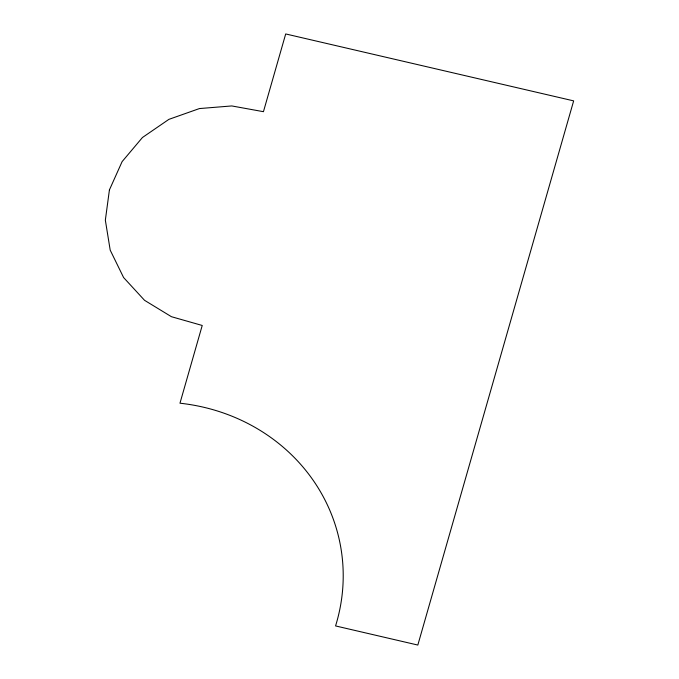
<?xml version="1.0" encoding="UTF-8"?>
<svg xmlns="http://www.w3.org/2000/svg" width="679" height="679" viewBox="0 0 679 679"><rect width="100%" height="100%" fill="white"/><g stroke="black" fill="none" stroke-linecap="round" stroke-linejoin="round"><path stroke-width="1.02" d="M109.421 189.899L105.347 220.166L110.202 250.144L123.603 277.55L144.542 300.313L171.431 316.703L202.223 325.47L179.969 403.207A189.653 177.406 -10.1 0 1 335.562 625.928L417.831 645.05L573.653 100.874L285.698 33.95L263.444 111.687L231.777 105.941L199.439 108.564L168.893 119.36L142.446 137.506L122.11 161.627L109.421 189.899"/></g></svg>
